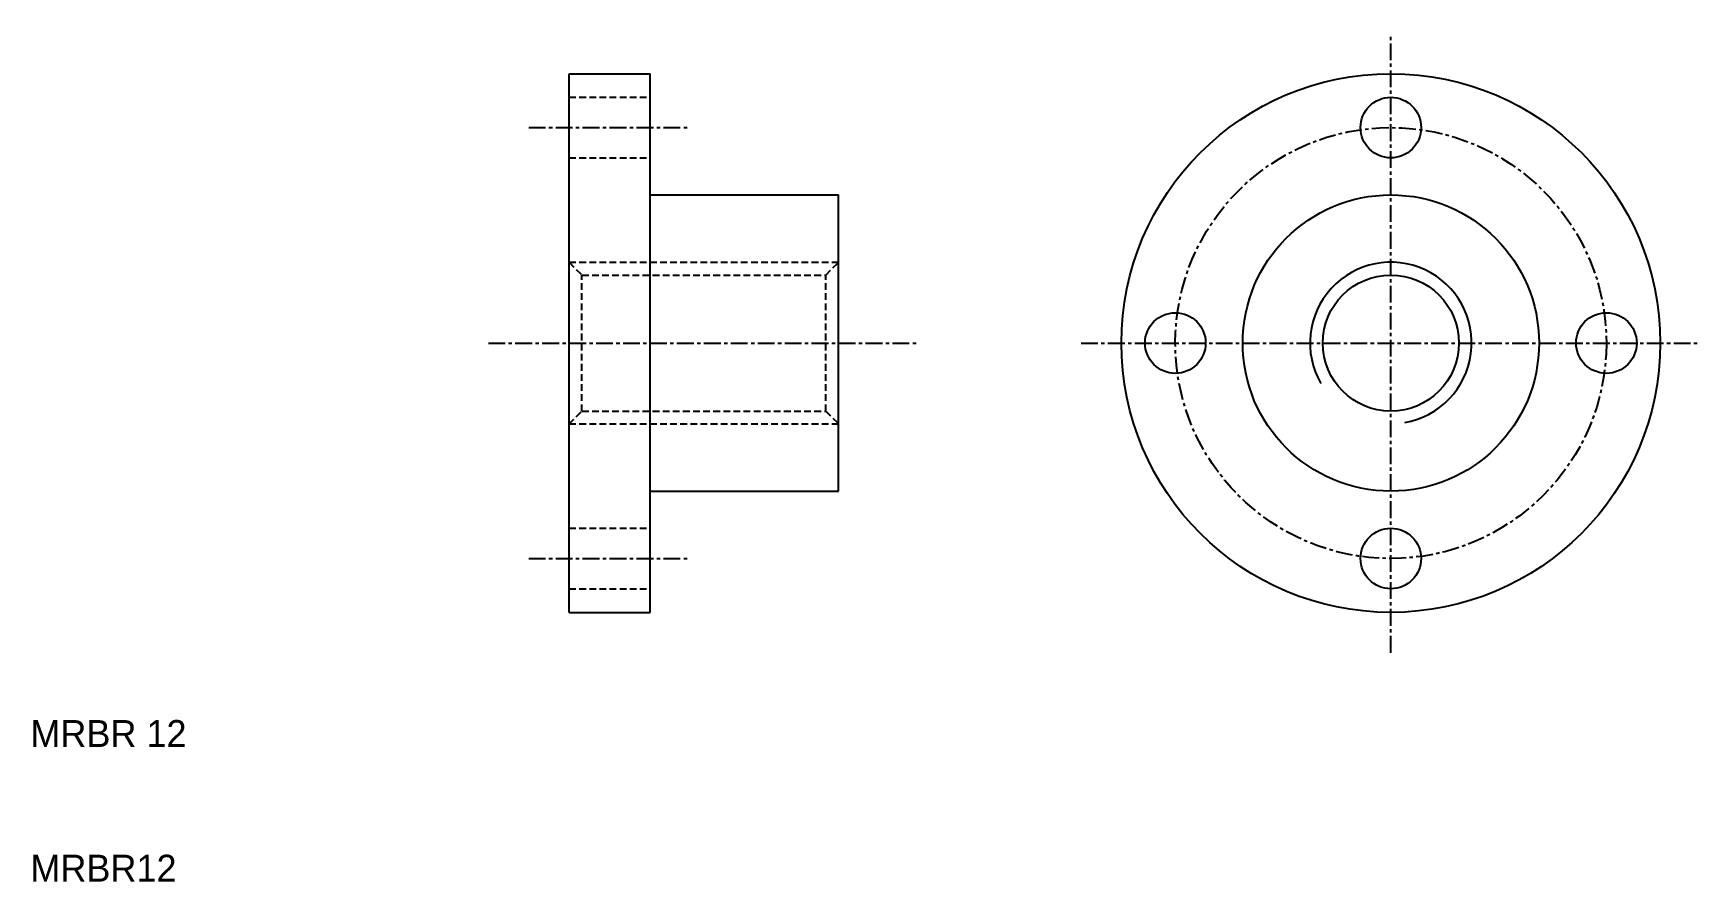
# Model space of a CAD drawing. Extents: x 10 to 134, y 10 to 73.
import ezdxf

# ---------------------------------------------------------------- set-up
doc = ezdxf.new("R2010")
doc.units = 0
doc.linetypes.add('CENTER', pattern=[2, 1.25, -0.25, 0.25, -0.25])
doc.linetypes.add('DASHED', pattern=[0.75, 0.5, -0.25])
doc.layers.get('0').update_dxf_attribs({"linetype": 'CONTINUOUS'})
doc.layers.add('CENTER', color=1, linetype='CENTER')

msp = doc.modelspace()

# ---------------------------------------------------------------- linework, layer by layer
at = {"color": 7, "linetype": 'CONTINUOUS'}
for p, q in [((50, 30), (50, 70)), ((50, 70), (56, 70)), ((56, 61), (56, 70)), ((56, 39), (56, 61)), ((56, 61), (70, 61)), ((70, 39), (70, 61)), ((56, 30), (56, 39)), ((56, 39), (70, 39)), ((50, 30), (56, 30))]:
    msp.add_line(p, q, dxfattribs=at)
at = {"color": 3, "linetype": 'DASHED'}
for p, q in [((50, 68.25), (56, 68.25)), ((50, 63.75), (56, 63.75)), ((50, 56), (50.947, 55.053)), ((50, 56), (70, 56)), ((69.053, 55.053), (70, 56)), ((50.947, 55.053), (69.053, 55.053)), ((50.947, 44.947), (50.947, 55.053)), ((69.053, 44.947), (69.053, 55.053)), ((50, 44), (50.947, 44.947)), ((50.947, 44.947), (69.053, 44.947)), ((69.053, 44.947), (70, 44)), ((50, 44), (70, 44)), ((50, 36.25), (56, 36.25)), ((50, 31.75), (56, 31.75))]:
    msp.add_line(p, q, dxfattribs=at)
at = {"color": 7, "linetype": 'CONTINUOUS'}
for centre, radius in [((111, 50), 20), ((111, 66), 2.25), ((111, 50), 11), ((111, 50), 5.053), ((95, 50), 2.25), ((127, 50), 2.25), ((111, 34), 2.25)]:
    msp.add_circle(centre, radius, dxfattribs=at)
at = {"color": 3, "linetype": 'CONTINUOUS'}
msp.add_arc((111, 50), 6, 280, 210, dxfattribs=at)
at = {"layer": 'CENTER', "color": 1, "linetype": 'CENTER'}
for p, q in [((111, 27), (111, 73)), ((47, 66), (59, 66)), ((44, 50), (76, 50)), ((88, 50), (134, 50)), ((47, 34), (59, 34))]:
    msp.add_line(p, q, dxfattribs=at)
msp.add_circle((111, 50), 16, dxfattribs=at)

# ---------------------------------------------------------------- texts
at = {"color": 7, "linetype": 'CONTINUOUS'}
for s, p in [('MRBR 12', (10, 20)), ('MRBR12', (10, 10))]:
    msp.add_text(s, height=2, dxfattribs=at).set_placement(p)

doc.saveas('drawing.dxf')
